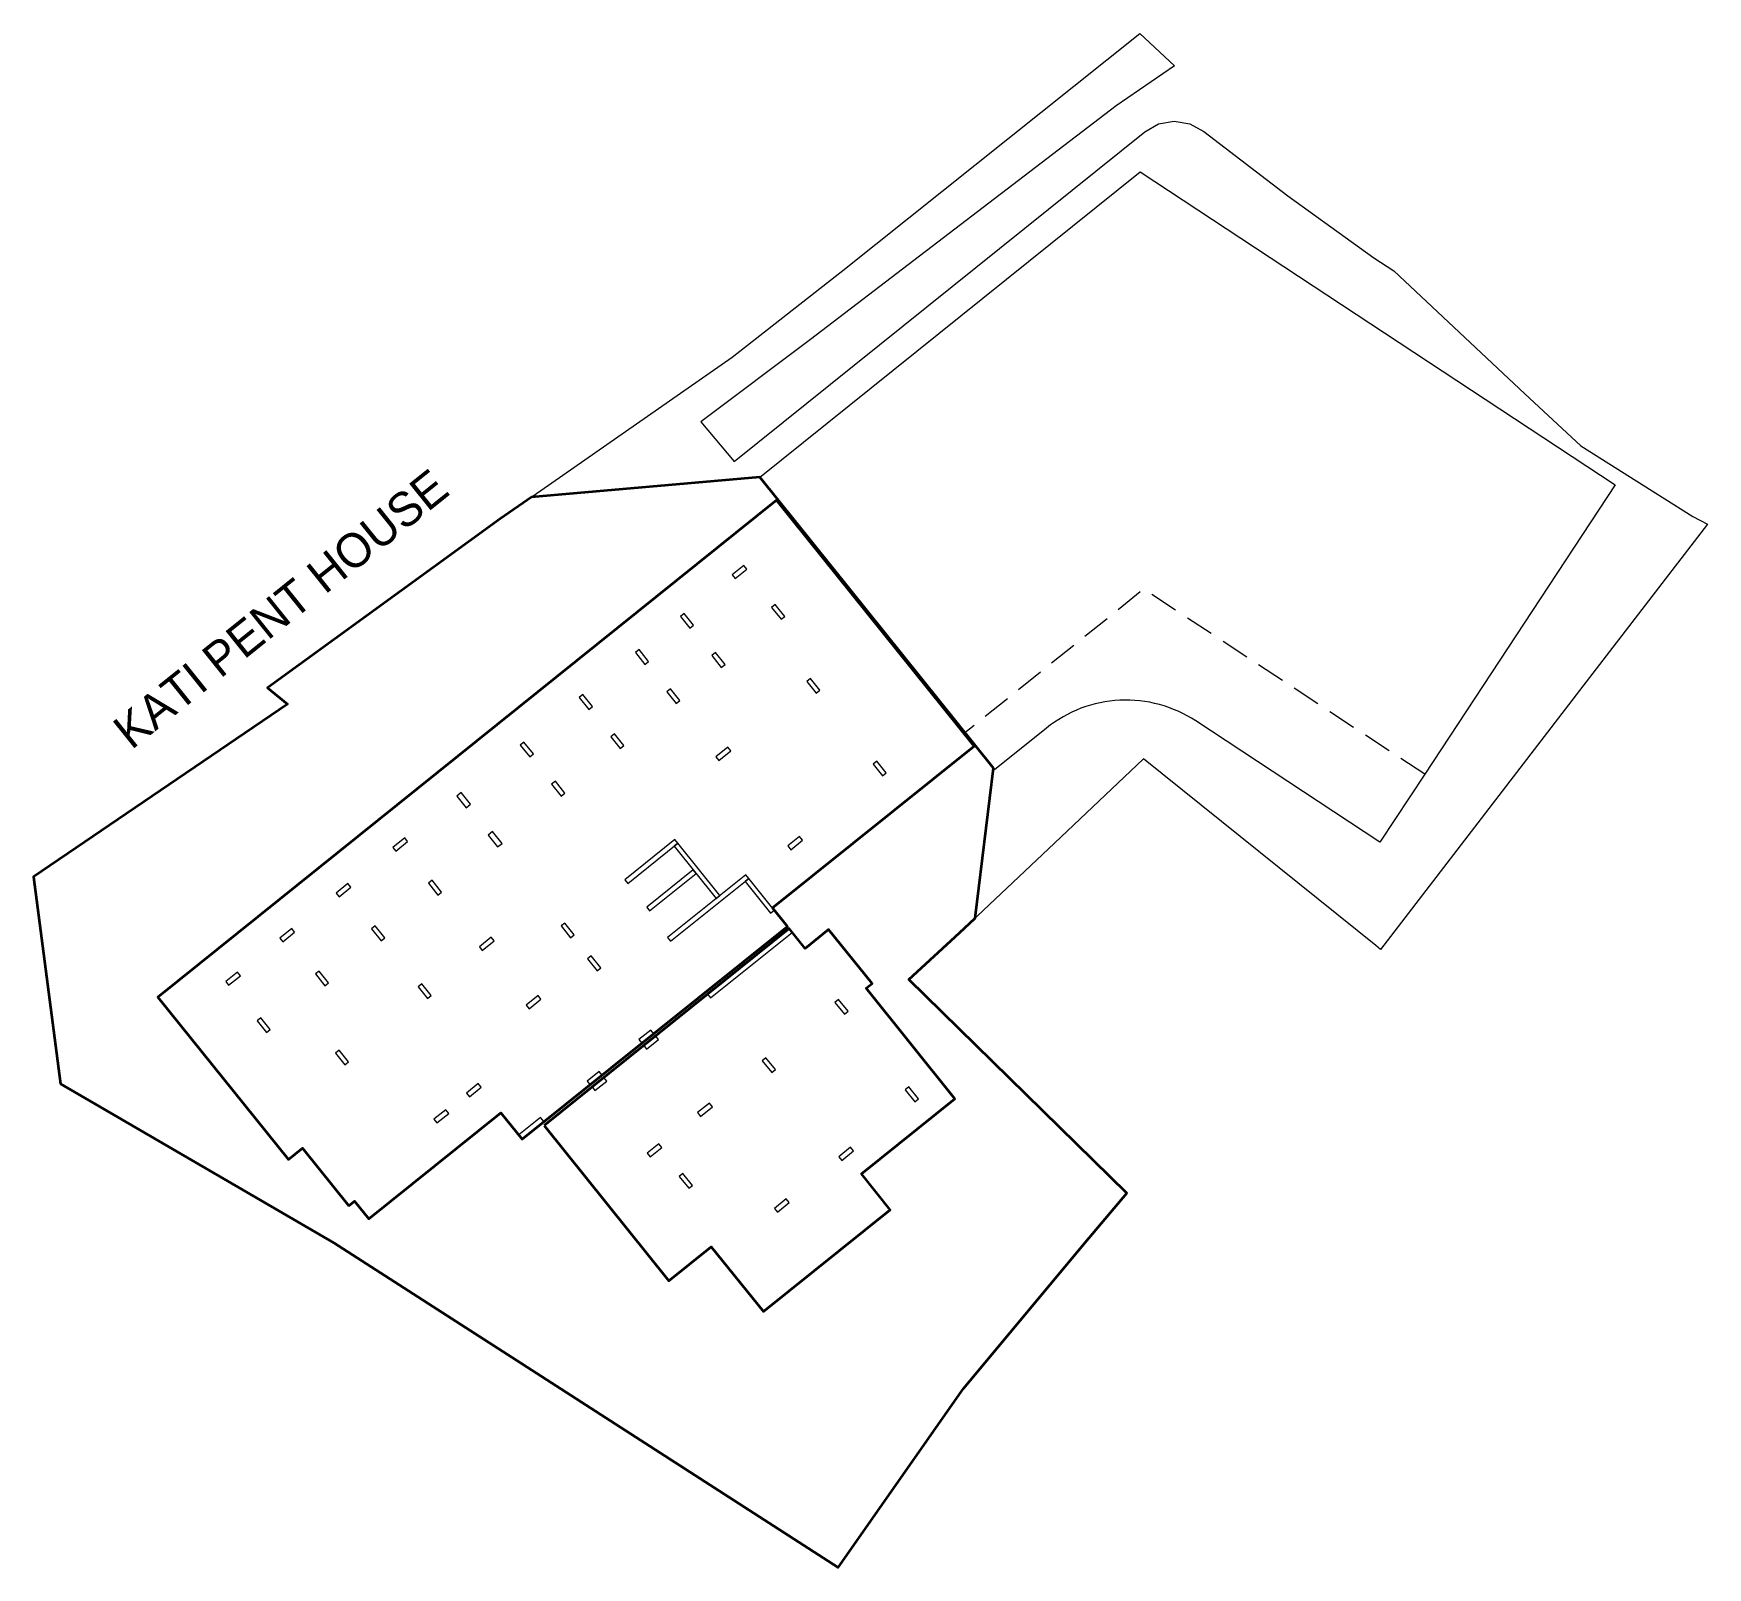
# Model space of a CAD drawing. Header units: metres. Extents: x 7511925.6 to 7512014, y 4692276 to 4692357.
import ezdxf

# ---------------------------------------------------------------- set-up
doc = ezdxf.new("R2010")
doc.units = ezdxf.units.M
doc.linetypes.add('DASHED', pattern=[0.75, 0.5, -0.25])
for name, color, linetype, lineweight in [('2D Drafting - General_Pen_No__88', 20, 'Continuous', 20), ('A - Akset_Pen_No__8', 14, 'Continuous', 35), ('A - Perdhesa polyline_Pen_No__6', 5, 'Continuous', 35), ('A - Shtyllat_Pen_No__20', 1, 'Continuous', 0), ('Parcela Baze', 7, 'Continuous', 0), ('Themel pllaka o3 ferizaj', 30, 'Continuous', 0)]:
    doc.layers.add(name, color=color, linetype=linetype, lineweight=lineweight)
doc.styles.add('GENERATED_STYLE_2', font='GOTHIC.TTF')

msp = doc.modelspace()

# ---------------------------------------------------------------- linework, layer by layer
at = {"layer": 'A - Akset_Pen_No__8', "color": 14, "lineweight": 35}
msp.add_lwpolyline([(7511927.019, 4692301.512), (7511928.331, 4692300.748), (7511941.458, 4692293.101), (7511951.116, 4692286.887), (7511968.092, 4692275.964), (7511974.713, 4692285.413), (7511981.327, 4692293.349), (7511983.334, 4692295.728), (7511971.825, 4692307.009), (7511974.509, 4692309.474), (7511975.333, 4692310.254), (7511976.298, 4692318.176), (7511963.962, 4692333.536), (7511951.898, 4692332.483), (7511950.248, 4692331.332), (7511937.962, 4692322.418), (7511939.02, 4692321.55), (7511925.6, 4692312.428)], close=True, dxfattribs=at)
at = {"layer": 'A - Perdhesa polyline_Pen_No__6', "color": 5, "linetype": 'Continuous', "lineweight": 35}
for points in [[(7511942.245, 4692295.059), (7511942.557, 4692295.31), (7511943.309, 4692294.374), (7511950.287, 4692299.979), (7511951.414, 4692298.575), (7511965.409, 4692309.815), (7511964.626, 4692310.79), (7511975.269, 4692319.338), (7511964.843, 4692332.319), (7511932.175, 4692306.082), (7511939.063, 4692297.505), (7511939.803, 4692298.1)], [(7511952.56, 4692299.304), (7511959.148, 4692291.102), (7511961.393, 4692292.905), (7511964.148, 4692289.476), (7511970.845, 4692294.854), (7511969.319, 4692296.755), (7511974.254, 4692300.719), (7511969.569, 4692306.552), (7511969.881, 4692306.802), (7511967.591, 4692309.654), (7511966.344, 4692308.652), (7511965.503, 4692309.699)]]:
    msp.add_lwpolyline(points, close=True, dxfattribs=at)
at = {"layer": 'A - Shtyllat_Pen_No__20', "color": 1, "linetype": 'Continuous', "lineweight": 0, "flags": 128}
for points in [[(7511963.116, 4692328.88), (7511962.492, 4692328.379), (7511962.649, 4692328.184), (7511963.272, 4692328.685)], [(7511960.459, 4692325.72), (7511959.958, 4692326.344), (7511959.763, 4692326.187), (7511960.264, 4692325.564)], [(7511964.58, 4692326.657), (7511965.081, 4692326.034), (7511965.276, 4692326.19), (7511964.775, 4692326.814)], [(7511958.081, 4692323.81), (7511957.58, 4692324.434), (7511957.385, 4692324.277), (7511957.886, 4692323.654)], [(7511961.423, 4692324.121), (7511961.923, 4692323.497), (7511962.118, 4692323.654), (7511961.617, 4692324.278)], [(7511966.431, 4692322.756), (7511966.931, 4692322.133), (7511967.126, 4692322.289), (7511966.625, 4692322.913)], [(7511955.118, 4692321.431), (7511954.617, 4692322.054), (7511954.422, 4692321.898), (7511954.923, 4692321.274)], [(7511959.045, 4692322.211), (7511959.546, 4692321.588), (7511959.74, 4692321.744), (7511959.239, 4692322.368)], [(7511956.082, 4692319.832), (7511956.583, 4692319.208), (7511956.778, 4692319.365), (7511956.277, 4692319.988)], [(7511952, 4692318.926), (7511951.499, 4692319.55), (7511951.304, 4692319.393), (7511951.805, 4692318.769)], [(7511962.263, 4692319.281), (7511961.64, 4692318.78), (7511961.796, 4692318.586), (7511962.42, 4692319.086)], [(7511969.937, 4692318.39), (7511970.438, 4692317.767), (7511970.633, 4692317.923), (7511970.132, 4692318.547)], [(7511952.963, 4692317.327), (7511953.464, 4692316.703), (7511953.659, 4692316.86), (7511953.158, 4692317.484)], [(7511947.951, 4692316.7), (7511948.452, 4692316.077), (7511948.686, 4692316.265), (7511948.185, 4692316.888)], [(7511945.203, 4692314.493), (7511944.579, 4692313.992), (7511944.736, 4692313.797), (7511945.359, 4692314.298)], [(7511949.611, 4692314.634), (7511950.112, 4692314.011), (7511950.345, 4692314.198), (7511949.844, 4692314.822)], [(7511966.052, 4692314.564), (7511965.428, 4692314.063), (7511965.585, 4692313.869), (7511966.208, 4692314.369)], [(7511956.823, 4692312.282), (7511956.979, 4692312.087), (7511959.63, 4692314.216), (7511959.473, 4692314.411)], [(7511959.63, 4692314.216), (7511959.435, 4692314.06), (7511961.658, 4692311.292), (7511961.853, 4692311.448)], [(7511957.981, 4692310.84), (7511958.138, 4692310.645), (7511960.593, 4692312.617), (7511960.437, 4692312.812)], [(7511942.201, 4692312.082), (7511941.577, 4692311.581), (7511941.734, 4692311.386), (7511942.358, 4692311.887)], [(7511946.453, 4692312.098), (7511946.954, 4692311.475), (7511947.149, 4692311.631), (7511946.648, 4692312.255)], [(7511959.085, 4692309.226), (7511959.242, 4692309.031), (7511963.374, 4692312.349), (7511963.217, 4692312.544)], [(7511963.374, 4692312.349), (7511963.179, 4692312.193), (7511964.525, 4692310.517), (7511964.72, 4692310.673)], [(7511939.235, 4692309.7), (7511938.611, 4692309.199), (7511938.768, 4692309.004), (7511939.391, 4692309.505)], [(7511943.451, 4692309.687), (7511943.952, 4692309.064), (7511944.147, 4692309.22), (7511943.646, 4692309.844)], [(7511949.769, 4692309.247), (7511949.146, 4692308.746), (7511949.302, 4692308.551), (7511949.926, 4692309.052)], [(7511953.462, 4692309.839), (7511953.963, 4692309.216), (7511954.158, 4692309.372), (7511953.657, 4692309.996)], [(7511961.191, 4692306.236), (7511961.348, 4692306.041), (7511965.659, 4692309.504), (7511965.503, 4692309.699)], [(7511936.373, 4692307.402), (7511935.749, 4692306.901), (7511935.906, 4692306.706), (7511936.53, 4692307.207)], [(7511940.485, 4692307.305), (7511940.986, 4692306.681), (7511941.181, 4692306.838), (7511940.68, 4692307.462)], [(7511954.858, 4692308.101), (7511955.359, 4692307.477), (7511955.554, 4692307.634), (7511955.053, 4692308.257)], [(7511945.906, 4692306.631), (7511946.407, 4692306.007), (7511946.602, 4692306.164), (7511946.101, 4692306.788)], [(7511952.243, 4692306.167), (7511951.619, 4692305.666), (7511951.776, 4692305.471), (7511952.399, 4692305.972)], [(7511967.923, 4692305.807), (7511968.424, 4692305.183), (7511968.619, 4692305.339), (7511968.118, 4692305.963)], [(7511937.409, 4692304.834), (7511937.91, 4692304.211), (7511938.105, 4692304.367), (7511937.604, 4692304.991)], [(7511957.729, 4692303.647), (7511958.353, 4692304.148), (7511958.196, 4692304.343), (7511957.573, 4692303.842)], [(7511957.98, 4692303.336), (7511958.603, 4692303.837), (7511958.447, 4692304.031), (7511957.823, 4692303.531)], [(7511941.542, 4692303.126), (7511942.043, 4692302.502), (7511942.238, 4692302.659), (7511941.737, 4692303.283)], [(7511955, 4692301.456), (7511955.624, 4692301.957), (7511955.468, 4692302.152), (7511954.844, 4692301.651)], [(7511964.087, 4692302.726), (7511964.588, 4692302.102), (7511964.783, 4692302.259), (7511964.282, 4692302.882)], [(7511948.62, 4692300.821), (7511949.244, 4692301.322), (7511949.087, 4692301.517), (7511948.464, 4692301.016)], [(7511955.251, 4692301.144), (7511955.875, 4692301.645), (7511955.718, 4692301.84), (7511955.094, 4692301.339)], [(7511971.637, 4692301.182), (7511972.138, 4692300.558), (7511972.333, 4692300.715), (7511971.832, 4692301.339)], [(7511960.829, 4692299.788), (7511961.453, 4692300.289), (7511961.296, 4692300.484), (7511960.672, 4692299.983)], [(7511946.905, 4692299.443), (7511947.529, 4692299.944), (7511947.372, 4692300.139), (7511946.748, 4692299.638)], [(7511951.414, 4692298.575), (7511952.56, 4692299.496), (7511952.372, 4692299.73), (7511951.226, 4692298.809)], [(7511958.162, 4692297.647), (7511958.786, 4692298.148), (7511958.63, 4692298.342), (7511958.006, 4692297.841)], [(7511968.279, 4692297.459), (7511968.903, 4692297.96), (7511968.746, 4692298.155), (7511968.123, 4692297.654)], [(7511959.7, 4692296.611), (7511960.201, 4692295.987), (7511960.395, 4692296.144), (7511959.895, 4692296.767)], [(7511964.887, 4692294.735), (7511965.511, 4692295.236), (7511965.355, 4692295.431), (7511964.731, 4692294.93)]]:
    msp.add_lwpolyline(points, close=True, dxfattribs=at)
at = {"layer": 'Parcela Baze', "flags": 128}
msp.add_lwpolyline([(7511971.825, 4692307.009), (7511983.334, 4692295.728), (7511981.327, 4692293.349), (7511974.713, 4692285.413), (7511968.092, 4692275.964), (7511951.116, 4692286.887), (7511941.458, 4692293.101), (7511928.331, 4692300.748), (7511927.019, 4692301.512), (7511925.6, 4692312.428), (7511939.02, 4692321.55), (7511937.962, 4692322.418), (7511950.248, 4692331.332), (7511962.497, 4692339.88), (7511968.34, 4692344.458), (7511984.021, 4692356.967), (7511985.853, 4692355.253), (7511982.769, 4692353.148), (7511966.627, 4692340.808), (7511960.838, 4692336.459), (7511962.597, 4692334.363), (7511984.28, 4692351.78), (7511985.015, 4692352.192), (7511985.84, 4692352.337), (7511986.67, 4692352.2), (7511987.41, 4692351.797), (7511991.838, 4692348.388), (7511996.378, 4692345.129), (7511997.43, 4692344.426), (7512004.361, 4692337.945), (7512007.31, 4692335.187), (7512013.22, 4692331.467), (7512014.001, 4692331.061), (7512007.601, 4692322.736), (7511996.728, 4692308.593), (7511996.478, 4692308.808), (7511984.225, 4692318.67), (7511979.511, 4692314.209), (7511974.509, 4692309.474), (7511971.825, 4692307.009)], dxfattribs=at)
at = {"layer": 'Themel pllaka o3 ferizaj', "flags": 128}
msp.add_lwpolyline([(7512009.128, 4692333.136), (7511999.067, 4692317.853), (7511996.7, 4692314.26), (7511986.973, 4692320.665, 0.158744), (7511982.972, 4692321.761, 0.158634), (7511979.093, 4692320.292), (7511976.341, 4692318.082), (7511974.776, 4692320.031), (7511963.942, 4692333.519), (7511984.035, 4692349.657)], format="xyb", close=True, dxfattribs=at)
at = {"layer": 'Themel pllaka o3 ferizaj', "linetype": 'DASHED', "ltscale": 3, "flags": 128}
msp.add_lwpolyline([(7511999.067, 4692317.853), (7511984.226, 4692327.621), (7511974.776, 4692320.031)], dxfattribs=at)

# ---------------------------------------------------------------- texts
at = {"layer": '2D Drafting - General_Pen_No__88', "color": 20, "linetype": 'Continuous', "lineweight": 20, "insert": (7511939.235, 4692325.87), "char_height": 1.8, "attachment_point": 8, "rotation": 38.76974, "style": 'GENERATED_STYLE_2'}
msp.add_mtext('\\A1;KATI PENT HOUSE', dxfattribs=at)

doc.saveas('drawing.dxf')
